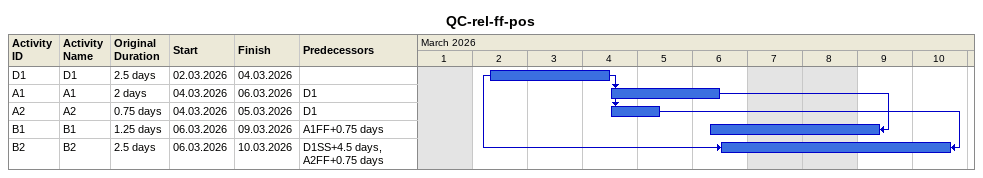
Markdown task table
QC-rel-ff-pos

| ID | Task | Original duration | Start | Finish | Predecessors |
|---|---|---|---|---|---|
| D1 | D1 | 2.5d | 2026-03-02 | 2026-03-04 |  |
| A1 | A1 | 2d | 2026-03-04 | 2026-03-06 | D1 |
| A2 | A2 | 0.75d | 2026-03-04 | 2026-03-05 | D1 |
| B1 | B1 | 1.25d | 2026-03-06 | 2026-03-09 | A1FF+0.75d |
| B2 | B2 | 2.5d | 2026-03-06 | 2026-03-10 | D1SS+4.5d, A2FF+0.75d |
